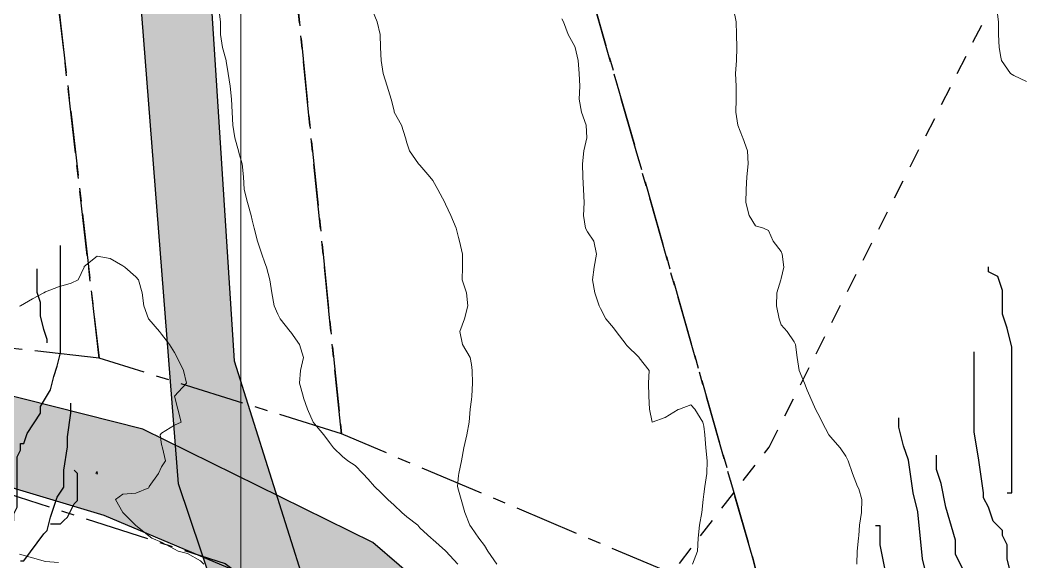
# Model space of a CAD drawing. Header units: centimetres. Extents: x 0 to 642158, y -847 to 649707.
# Drawn here: x 616858.26 to 616897.03, y 621247.83 to 621268.82 of the extents above; entities that cross this region are included whole.
import ezdxf

# ---------------------------------------------------------------- set-up
doc = ezdxf.new("R2010")
doc.units = ezdxf.units.CM
doc.header["$MEASUREMENT"] = 0
doc.linetypes.add('CENTERX2', pattern=[4, 2.5, -0.5, 0.5, -0.5])
doc.linetypes.add('JIS_02_0.7', pattern=[1.35, 0.75, -0.6])
for name, color, linetype, lineweight in [('MEV_grille', 254, 'Continuous', 9), ('MEV_vegetal_V', 7, 'Continuous', 25), ('WAL_parcellaire agricole', 7, 'JIS_02_0.7', 25), ('WAL_topographie 0.5', 253, 'Continuous', 20)]:
    doc.layers.add(name, color=color, linetype=linetype, lineweight=lineweight)
doc.layers.add('MEV_schema paysager_Ha', color=7, linetype='Continuous', lineweight=25, transparency=0.13)
doc.layers.add('SPW_parcellaire cadastral', color=7, linetype='CENTERX2', lineweight=25, true_color=0xff0542)
picture_1 = doc.add_image_def('image2.png', size_in_pixel=(6614, 11023))

# ---------------------------------------------------------------- blocks, each defined once
blk = doc.blocks.new('legende vegetal')
at = {"layer": 'MEV_vegetal_V'}
for points in [[(616857.661, 621248.721), (616857.791, 621248.721), (616857.791, 621249.111), (616857.921, 621249.241), (616857.921, 621249.5), (616858.051, 621249.76), (616858.051, 621251.708), (616858.181, 621251.968), (616858.181, 621252.228), (616858.311, 621252.228), (616858.441, 621252.618), (616858.96, 621253.397), (616858.96, 621253.657), (616859.35, 621254.306), (616859.48, 621254.825), (616859.61, 621255.215), (616859.74, 621255.735), (616859.74, 621259.891)], [(616859.22, 621256.124), (616859.22, 621256.254), (616859.091, 621256.644), (616858.96, 621257.163), (616858.96, 621257.683), (616858.831, 621258.073), (616858.831, 621258.982)], [(616896.401, 621250.308), (616896.584, 621250.308), (616896.584, 621255.96), (616896.401, 621256.689), (616896.219, 621257.236), (616896.219, 621258.148), (616896.037, 621258.694), (616895.672, 621258.877), (616895.672, 621259.06)], [(616896.766, 621241.375), (616896.766, 621246.662), (616896.584, 621247.027), (616896.401, 621247.756), (616896.401, 621248.303), (616896.219, 621248.667), (616896.219, 621248.85), (616895.854, 621249.214), (616895.672, 621249.762), (616895.489, 621250.126), (616895.489, 621250.308), (616895.308, 621251.584), (616895.125, 621252.678), (616895.125, 621255.778)], [(616858.181, 621247.682), (616858.311, 621247.682), (616859.091, 621248.721), (616859.22, 621248.851), (616859.35, 621249.37), (616859.48, 621249.76), (616859.61, 621250.15), (616859.87, 621250.539), (616859.87, 621251.189), (616860, 621252.098), (616860, 621252.488), (616860.13, 621253.397), (616860.13, 621253.787)], [(616893.301, 621247.027), (616893.119, 621247.756), (616892.936, 621249.579), (616892.753, 621250.308), (616892.572, 621251.584), (616892.389, 621252.131), (616892.207, 621252.86), (616892.207, 621253.225)], [(616896.584, 621245.386), (616895.854, 621245.386), (616895.489, 621245.568), (616895.308, 621245.932), (616894.942, 621246.662), (616894.76, 621247.209), (616894.395, 621247.938), (616894.395, 621248.485), (616894.03, 621249.762), (616893.848, 621250.673), (616893.666, 621251.22), (616893.666, 621251.767)], [(616859.35, 621249.111), (616859.74, 621249.111), (616859.87, 621249.241), (616860, 621249.37), (616860.26, 621249.89), (616860.39, 621250.02), (616860.39, 621251.059), (616860.26, 621251.189)], [(616892.936, 621245.932), (616892.389, 621245.932), (616892.207, 621246.115), (616891.842, 621246.662), (616891.66, 621247.391), (616891.477, 621248.303), (616891.477, 621249.032), (616891.294, 621249.032)]]:
    blk.add_lwpolyline(points, dxfattribs=at)
blk = doc.blocks.new('*U112')
at = {"layer": 'MEV_grille', "transparency": 33554687}
blk.add_lwpolyline([(0, 1825.476), (0, -1825.476)], dxfattribs=at)
blk = doc.blocks.new('*U113')
at = {"layer": 'MEV_grille', "color": 0, "linetype": 'ByBlock', "lineweight": -2, "transparency": 16777216}
blk.add_blockref('*U112', (1500, 0), dxfattribs=at)

msp = doc.modelspace()

# ---------------------------------------------------------------- hatches: boundary and pattern name
at = {"layer": 'MEV_schema paysager_Ha', "true_color": 0xffffff, "transparency": 33554687}
h = msp.add_hatch(color=7, dxfattribs=at)
h.dxf.hatch_style = 1
h.paths.add_polyline_path([(617076.957, 620775.289), (617077.201, 620777.105), (617077.126, 620779.957), (617075.099, 620784.986), (617072.172, 620790.466), (617067.368, 620798.797), (617064.065, 620804.577), (617056.243, 620818.296), (617050.046, 620830.95), (617047.611, 620836.834), (617045.379, 620844.037), (617042.362, 620852.742), (617037.909, 620861.649), (617028.342, 620880.123), (617020.095, 620896.123), (617010.198, 620916.411), (617002.446, 620933.73), (616993.044, 620956.493), (616983.642, 620978.596), (616973.25, 621002.678), (616968.962, 621012.244), (616965.663, 621021.976), (616955.436, 621040.45), (616945.21, 621059.419), (616940.921, 621068.986), (616935.478, 621077.398), (616927.231, 621088.119), (616919.756, 621098.032), (616908.594, 621115.419), (616899.05, 621136.883), (616888.424, 621173.846), (616877.62, 621211.722), (616864.401, 621250.858), (616862.596, 621274.031), (616860.047, 621301.222), (616858.914, 621326.713), (616859.197, 621346.539), (616860.896, 621376.279), (616861.463, 621404.886), (616860.613, 621429.244), (616859.48, 621444.822), (616854.948, 621465.215), (616849, 621490.706), (616837.671, 621532.058), (616829.74, 621571.711), (616822.943, 621588.705), (616820.394, 621592.954), (616812.463, 621606.549), (616808.781, 621634.306), (616806.798, 621652.15), (616807.931, 621670.56), (616809.064, 621685.289), (616812.18, 621684.156), (616809.914, 621652.433), (616812.18, 621634.873), (616813.879, 621615.896), (616816.995, 621605.7), (616822.943, 621593.52), (616829.174, 621581.341), (616832.006, 621572.561), (616837.954, 621544.521), (616851.266, 621492.689), (616857.498, 621468.614), (616860.896, 621451.903), (616862.879, 621435.758), (616864.295, 621409.984), (616863.729, 621378.545), (616862.029, 621341.724), (616862.313, 621319.632), (616865.428, 621273.181), (616866.561, 621255.621), (616870.995, 621241.549), (616880.863, 621212.431), (616888.067, 621186.88), (616893.901, 621167.537), (616903.21, 621136.7), (616913.794, 621113.645), (616922.701, 621099.354), (616933.688, 621085.113), (616938.674, 621078.225), (616946.15, 621064.154), (616956.913, 621043.761), (616966.26, 621026.766), (616969.942, 621016.853), (616981.555, 620991.079), (616995.15, 620956.807), (617005.346, 620932.732), (617016.676, 620908.941), (617026.306, 620890.247), (617038.202, 620866.455), (617044.999, 620853.993), (617049.248, 620839.831), (617054.346, 620826.519), (617065.959, 620806.409), (617077.565, 620785.227), (617080.472, 620780.563), (617081.622, 620779.211), (617083.041, 620778.332)])
at = {"layer": 'MEV_schema paysager_Ha', "transparency": 33554687}
h = msp.add_hatch(dxfattribs=at)
h.set_pattern_fill('AR-CONC', color=256, angle=180)
h.set_pattern_definition([(230, (-1675.227, 123.2765), (-7.172601826, 0.62752135), [0.75, -8.25]), (175, (-1675.227, 123.2765), (1.387513336, -7.52192134), [0.6, -6.6]), (280.4514445, (-1675.8244, 123.329), (-5.78508847, -6.89439991), [0.63740192, -7.01142112]), (226.1842, (-1675.227, 121.2765), (-10.67241331, 1.65519281), [1.125, -12.375]), (276.6356355, (-1676.116, 121.414), (-9.34661946, -9.74118601), [0.95610342, -10.5171376]), (171.184164, (-1675.227, 121.277), (-9.34661945, -9.741186), [0.9, -9.90000001]), (201, (-1676.227, 121.7765), (-5.96907052, 4.026188907), [0.75, -8.25]), (146, (-1676.227, 121.7765), (-2.43315332, -7.25150045), [0.6, -6.6]), (251.4514447, (-1676.724, 122.112), (-8.40222377, -3.22531153), [0.6374019, -7.01142112]), (217.5, (-1675.2267, 123.2765), (-0.121598553, -3.328938538), [0, -6.52, 0, -6.7, 0, -6.625]), (187.5, (-1675.2267, 123.2765), (-2.630695374, -3.944117119), [0, -3.82, 0, -6.37, 0, -2.525]), (147.5, (-1672.9967, 123.2765), (-5.338224362, 0.225548717), [0, -2.5, 0, -7.8, 0, -10.35]), (137.5, (-1671.9967, 123.2765), (-5.831861693, -1.001049823), [0, -3.25, 0, -5.18, 0, -7.35])])
h.paths.add_polyline_path([(616909.526, 621164.516), (616905.57, 621176.973), (616897.611, 621204.282), (616893.674, 621216.683), (616888.089, 621230.376), (616880.09, 621241.562), (616871.93, 621248.589), (616863.016, 621252.97), (616849.267, 621256.445), (616826.756, 621258.258), (616803.64, 621261.733), (616786.87, 621263.697), (616771.912, 621265.963), (616764.207, 621267.625), (616763.754, 621263.848), (616777.2, 621261.884), (616805.151, 621257.956), (616823.885, 621255.387), (616841.26, 621254.028), (616852.44, 621252.366), (616861.505, 621249.646), (616868.304, 621246.775), (616874.872, 621242.103), (616880.768, 621235.156), (616886.436, 621224.611), (616890.959, 621213.024), (616905.657, 621163.442), (616913.881, 621141.447), (616916.974, 621142.45), (616915.987, 621145.136), (616913.274, 621153.306)])
h = msp.add_hatch(dxfattribs=at)
h.set_pattern_fill('ANSI31', color=60, scale=30, angle=17)
h.paths.add_polyline_path([(616759.039, 621261.203), (616762.52, 621256.438), (616764.297, 621255.947), (616776.185, 621251.605), (616793.787, 621248.634), (616821.906, 621242.236), (616841.452, 621238.922), (616847.281, 621236.98), (616848.881, 621236.751), (616852.768, 621238.008), (616857.225, 621240.408), (616859.74, 621243.378), (616863.055, 621246.349), (616860.197, 621247.263), (616846.367, 621251.491), (616832.536, 621252.976), (616818.248, 621254.576), (616798.474, 621256.518), (616783.729, 621259.032), (616769.555, 621261.432), (616763.383, 621263.031), (616760.411, 621262.117)])

# ---------------------------------------------------------------- linework, layer by layer
for points in [[(616812.18, 621684.156), (616809.914, 621652.433), (616812.18, 621634.873), (616813.879, 621615.896), (616816.995, 621605.7), (616822.943, 621593.52), (616829.174, 621581.341), (616832.006, 621572.561), (616837.954, 621544.521), (616851.266, 621492.689), (616857.498, 621468.614), (616860.896, 621451.903), (616862.879, 621435.758), (616864.295, 621409.984), (616863.729, 621378.545), (616862.029, 621341.724), (616862.313, 621319.632), (616865.428, 621273.181), (616866.561, 621255.621), (616870.995, 621241.549), (616880.863, 621212.431), (616888.067, 621186.88), (616893.901, 621167.537), (616903.21, 621136.7)], [(616899.05, 621136.883), (616888.424, 621173.846), (616877.62, 621211.722), (616864.401, 621250.858), (616862.596, 621274.031), (616860.047, 621301.222), (616858.914, 621326.713), (616859.197, 621346.539), (616860.896, 621376.279), (616861.463, 621404.886), (616860.613, 621429.244), (616859.48, 621444.822), (616854.948, 621465.215), (616849, 621490.706), (616837.671, 621532.058), (616829.74, 621571.711), (616822.943, 621588.705), (616820.394, 621592.954), (616812.463, 621606.549), (616808.781, 621634.306), (616806.798, 621652.15), (616807.931, 621670.56)], [(616897.611, 621204.282), (616893.674, 621216.683), (616888.089, 621230.376), (616880.09, 621241.562), (616871.93, 621248.589), (616863.016, 621252.97), (616849.267, 621256.445), (616826.756, 621258.258), (616803.64, 621261.733), (616786.87, 621263.697), (616771.912, 621265.963)], [(616777.2, 621261.884), (616805.151, 621257.956), (616823.885, 621255.387), (616841.26, 621254.028), (616852.44, 621252.366), (616861.505, 621249.646), (616868.304, 621246.775), (616874.872, 621242.103), (616880.768, 621235.156), (616886.436, 621224.611), (616890.959, 621213.024), (616905.657, 621163.442)]]:
    msp.add_lwpolyline(points)
at = {"layer": 'SPW_parcellaire cadastral'}
for points in [[(616944.019, 621346.288), (616891.176, 621232.847), (616887.191, 621245.822), (616886.641, 621247.973), (616862.665, 621331.766), (616865.321, 621397.898), (616864.432, 621434.347), (616858.606, 621468.447), (616903.186, 621496.996), (616854.687, 621564.33), (616835.91, 621591.288), (616876.41, 621581.683), (616934.855, 621567.822)], [(616858.606, 621468.447), (616864.432, 621434.347), (616865.321, 621397.898), (616862.665, 621331.766), (616870.711, 621252.787), (616861.325, 621255.728), (616853.844, 621320.918), (616853.082, 621327.776), (616851.004, 621415.295), (616844.699, 621459.573), (616843.298, 621468.926)], [(616887.191, 621245.822), (616870.711, 621252.787), (616862.665, 621331.766), (616886.641, 621247.973), (616887.191, 621245.822)], [(616861.325, 621255.728), (616810.129, 621261.429), (616785.491, 621264.858), (616759.854, 621269.228), (616853.844, 621320.918), (616861.325, 621255.728)], [(616759.547, 621253.317), (616769.031, 621243.825), (616792.367, 621225.886), (616838.405, 621188.897), (616874.289, 621147.611), (616880.257, 621148.971), (616875.83, 621158.333), (616871.754, 621169.863), (616860.014, 621211.506), (616855.188, 621236.398), (616853.21, 621251.95), (616866.215, 621247.765), (616874.077, 621241.92), (616881.234, 621232.553), (616885.867, 621223.79), (616890.69, 621210.508), (616901.351, 621171.858)]]:
    msp.add_lwpolyline(points, dxfattribs=at)
at = {"layer": 'WAL_parcellaire agricole'}
msp.add_lwpolyline([(617074.99, 621405.826), (617079.477, 621394.729), (617028.48, 621376.724), (616977.982, 621361.385), (616955.316, 621352.215), (616947.151, 621345.548), (616890.498, 621232.042), (616879.673, 621242.435), (616887.281, 621252.278), (616936.702, 621350.426), (616951.649, 621364.432), (616973.557, 621372.595), (617074.99, 621405.826)], dxfattribs=at)
at = {"layer": 'WAL_topographie 0.5'}
for points in [[(616865.963, 621269.25), (616866.024, 621268.75), (616866.03, 621268.25), (616866.106, 621267.75), (616866.246, 621267.25), (616866.25, 621267.225), (616866.322, 621266.75), (616866.409, 621266.25), (616866.461, 621265.75), (616866.482, 621265.25), (616866.513, 621264.75), (616866.589, 621264.25), (616866.725, 621263.75), (616866.75, 621263.629), (616866.868, 621263.25), (616866.92, 621262.75), (616866.948, 621262.25), (616867.071, 621261.75), (616867.218, 621261.25), (616867.25, 621261.065), (616867.335, 621260.75), (616867.464, 621260.25), (616867.625, 621259.75), (616867.75, 621259.408), (616867.816, 621259.25), (616867.946, 621258.75), (616868.015, 621258.25), (616868.107, 621257.75), (616868.25, 621257.42), (616868.34, 621257.25), (616868.734, 621256.75), (616868.75, 621256.73), (616869.092, 621256.25), (616869.25, 621255.75), (616869.25, 621255.75), (616869.25, 621255.75), (616869.123, 621255.25), (616869.087, 621254.75), (616869.227, 621254.25), (616869.25, 621254.182), (616869.395, 621253.75), (616869.613, 621253.25), (616869.75, 621253.086), (616870.027, 621252.75), (616870.25, 621252.46), (616870.408, 621252.25), (616870.75, 621251.913), (616870.963, 621251.75), (616871.25, 621251.564), (616871.548, 621251.25), (616871.75, 621251.035), (616871.995, 621250.75), (616872.25, 621250.51), (616872.511, 621250.25), (616872.75, 621250.029), (616873.058, 621249.75), (616873.25, 621249.58), (616873.67, 621249.25), (616873.75, 621249.152), (616874.186, 621248.75), (616874.25, 621248.699), (616874.75, 621248.265), (616874.763, 621248.25), (616875.226, 621247.75)], [(616871.896, 621269.25), (616872.091, 621268.75), (616872.212, 621268.25), (616872.229, 621267.75), (616872.25, 621267.25), (616872.25, 621267.25), (616872.331, 621266.75), (616872.485, 621266.25), (616872.643, 621265.75), (616872.75, 621265.3), (616872.762, 621265.25), (616873.037, 621264.75), (616873.195, 621264.25), (616873.25, 621264.062), (616873.346, 621263.75), (616873.702, 621263.25), (616873.75, 621263.19), (616874.135, 621262.75), (616874.25, 621262.601), (616874.453, 621262.25), (616874.717, 621261.75), (616874.75, 621261.682), (616874.95, 621261.25), (616875.157, 621260.75), (616875.25, 621260.4), (616875.288, 621260.25), (616875.397, 621259.75), (616875.399, 621259.25), (616875.395, 621258.75), (616875.552, 621258.25), (616875.606, 621257.75), (616875.483, 621257.25), (616875.3, 621256.75), (616875.4, 621256.25), (616875.697, 621255.75), (616875.75, 621255.472), (616875.772, 621255.25), (616875.796, 621254.75), (616875.767, 621254.25), (616875.75, 621254.125), (616875.694, 621253.75), (616875.656, 621253.25), (616875.568, 621252.75), (616875.455, 621252.25), (616875.368, 621251.75), (616875.256, 621251.25), (616875.25, 621251.179), (616875.21, 621250.75), (616875.25, 621250.607), (616875.347, 621250.25), (616875.488, 621249.75), (616875.692, 621249.25), (616875.75, 621249.168), (616876.035, 621248.75), (616876.25, 621248.474), (616876.39, 621248.25), (616876.734, 621247.75)], [(616885.903, 621269.25), (616886, 621268.75), (616886.015, 621268.25), (616886.026, 621267.75), (616886.02, 621267.25), (616885.982, 621266.75), (616886, 621266.25), (616886, 621265.75), (616885.992, 621265.25), (616886.072, 621264.75), (616886.25, 621264.28), (616886.261, 621264.25), (616886.435, 621263.75), (616886.467, 621263.25), (616886.413, 621262.75), (616886.383, 621262.25), (616886.375, 621261.75), (616886.511, 621261.25), (616886.75, 621260.846), (616887.062, 621260.75), (616887.25, 621260.671), (616887.436, 621260.25), (616887.75, 621259.853), (616887.785, 621259.75), (616887.843, 621259.25), (616887.75, 621258.808), (616887.736, 621258.75), (616887.571, 621258.25), (616887.558, 621257.75), (616887.669, 621257.25), (616887.75, 621257.012), (616887.979, 621256.75), (616888.25, 621256.356), (616888.306, 621256.25), (616888.361, 621255.75), (616888.439, 621255.25), (616888.648, 621254.75), (616888.75, 621254.489), (616888.85, 621254.25), (616889.08, 621253.75), (616889.25, 621253.41), (616889.33, 621253.25), (616889.587, 621252.75), (616889.75, 621252.567), (616890.033, 621252.25), (616890.25, 621251.927), (616890.345, 621251.75), (616890.506, 621251.25), (616890.703, 621250.75), (616890.75, 621250.656), (616890.873, 621250.25), (616890.861, 621249.75), (616890.782, 621249.25), (616890.75, 621248.85), (616890.742, 621248.75), (616890.687, 621248.25), (616890.674, 621247.75)], [(616896.094, 621269.25), (616896.159, 621268.75), (616896.165, 621268.25), (616896.189, 621267.75), (616896.25, 621267.375), (616896.28, 621267.25), (616896.631, 621266.75), (616896.75, 621266.664), (616897.25, 621266.429)], [(616879.25, 621268.857), (616879.31, 621268.75), (616879.5, 621268.25), (616879.75, 621267.792), (616879.769, 621267.75), (616879.88, 621267.25), (616879.927, 621266.75), (616879.942, 621266.25), (616879.921, 621265.75), (616880.007, 621265.25), (616880.187, 621264.75), (616880.215, 621264.25), (616880.106, 621263.75), (616880.053, 621263.25), (616880.062, 621262.75), (616880.088, 621262.25), (616880.112, 621261.75), (616880.092, 621261.25), (616880.16, 621260.75), (616880.25, 621260.61), (616880.493, 621260.25), (616880.587, 621259.75), (616880.496, 621259.25), (616880.442, 621258.75), (616880.531, 621258.25), (616880.698, 621257.75), (616880.75, 621257.639), (616880.956, 621257.25), (616881.25, 621256.901), (616881.35, 621256.75), (616881.736, 621256.25), (616881.75, 621256.229), (616882.239, 621255.75), (616882.25, 621255.738), (616882.635, 621255.25), (616882.606, 621254.75), (616882.618, 621254.25), (616882.64, 621253.75), (616882.75, 621253.25), (616883.25, 621253.419), (616883.75, 621253.735), (616883.809, 621253.75), (616884.25, 621253.913), (616884.403, 621253.75), (616884.715, 621253.25), (616884.75, 621253.083), (616884.786, 621252.75), (616884.83, 621252.25), (616884.878, 621251.75), (616884.861, 621251.25), (616884.782, 621250.75), (616884.75, 621250.458), (616884.726, 621250.25), (616884.675, 621249.75), (616884.576, 621249.25), (616884.525, 621248.75), (616884.504, 621248.25), (616884.307, 621247.75)], [(616858.25, 621257.732), (616858.288, 621257.75), (616858.75, 621258.024), (616859.191, 621258.25), (616859.25, 621258.288), (616859.75, 621258.487), (616860.25, 621258.626), (616860.515, 621258.75), (616860.743, 621259.25), (616860.75, 621259.267), (616861.25, 621259.672), (616861.75, 621259.58), (616862.25, 621259.302), (616862.321, 621259.25), (616862.75, 621258.875), (616862.848, 621258.75), (616863, 621258.25), (616863.063, 621257.75), (616863.24, 621257.25), (616863.25, 621257.234), (616863.667, 621256.75), (616863.75, 621256.65), (616864.058, 621256.25), (616864.25, 621255.937), (616864.357, 621255.75), (616864.6, 621255.25), (616864.712, 621254.75), (616864.25, 621254.25), (616864.375, 621253.75), (616864.5, 621253.25), (616864.25, 621253.125), (616863.75, 621252.821), (616863.698, 621252.75), (616863.75, 621252.375), (616863.778, 621252.25), (616863.9, 621251.75), (616863.75, 621251.513), (616863.625, 621251.25), (616863.273, 621250.75), (616863.25, 621250.7), (616862.75, 621250.5), (616862.25, 621250.46), (616861.964, 621250.25), (616862.25, 621249.75), (616862.25, 621249.75), (616862.734, 621249.25), (616862.75, 621249.243), (616863.25, 621248.84), (616863.372, 621248.75), (616863.75, 621248.593), (616864.25, 621248.323), (616864.391, 621248.25), (616864.75, 621248.152), (616865.25, 621247.872), (616865.379, 621247.75)], [(616861.25, 621251.227), (616861.269, 621251.25), (616861.25, 621251.333), (616861.204, 621251.25), (616861.25, 621251.227)], [(616858.25, 621248.138), (616858.75, 621247.992), (616859.25, 621247.843), (616859.75, 621247.809)]]:
    msp.add_lwpolyline(points, dxfattribs=at)

# ---------------------------------------------------------------- block references
at = {"layer": 'MEV_grille', "transparency": 33554687}
msp.add_blockref('*U113', (615366.814, 620593.644), dxfattribs=at)
at = {"layer": 'MEV_vegetal_V'}
msp.add_blockref('legende vegetal', (0.098, 0.193), dxfattribs=at)

# ---------------------------------------------------------------- pictures from other files: only their frames are drawn
image = msp.add_image(picture_1, insert=(616830.845, 620745.783), size_in_units=(429.466, 715.756), dxfattribs=dict(brightness=75))
image.dxf.flags = 7

doc.saveas('drawing.dxf')
